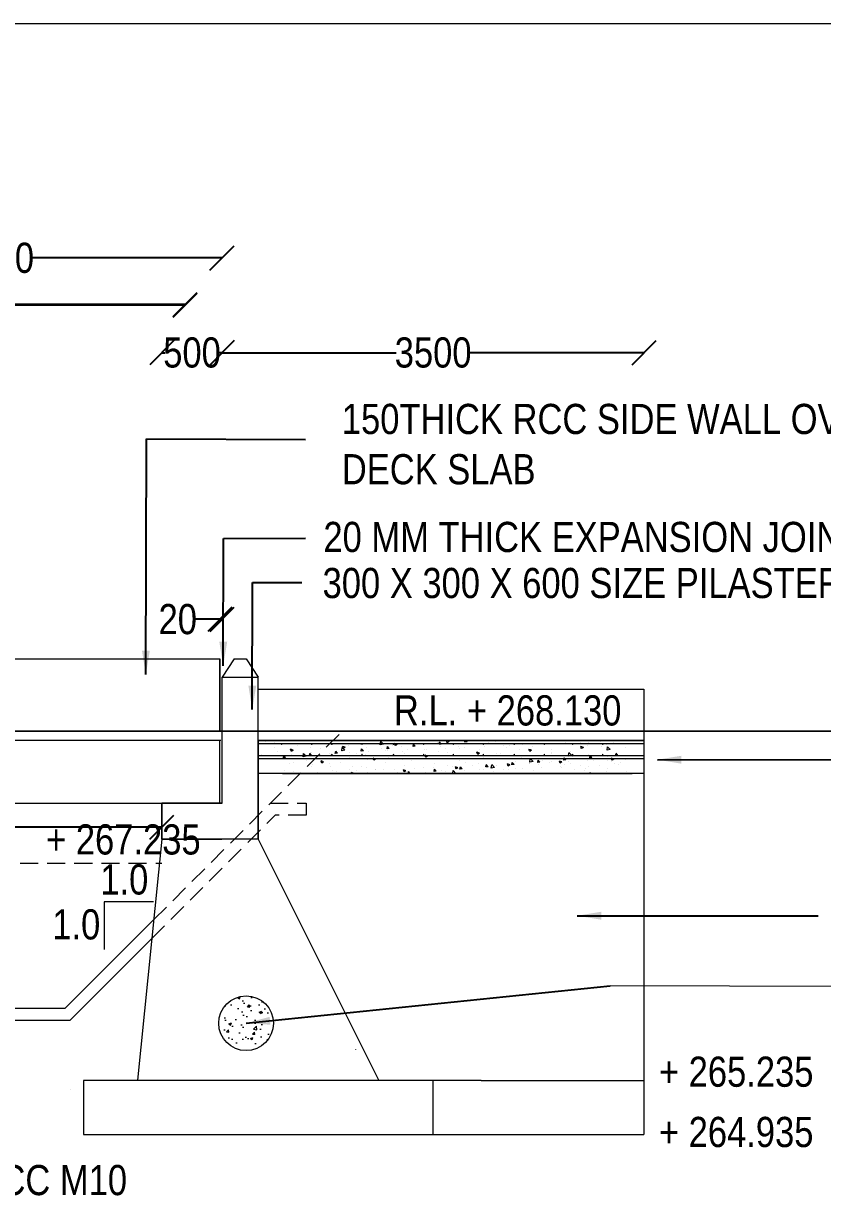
# Model space of a CAD drawing. Header units: millimetres. Extents: x 553958 to 630610, y -35843 to 21962.
# Drawn here: x 583692 to 590321, y 12241 to 21962 of the extents above; entities that cross this region are included whole.
import ezdxf

# ---------------------------------------------------------------- set-up
doc = ezdxf.new("R2010")
doc.units = ezdxf.units.MM
doc.header["$LTSCALE"] = 300
doc.header["$MEASUREMENT"] = 0
doc.linetypes.add('DASHED', pattern=[0.75, 0.5, -0.25])
doc.layers.add('MAIN', color=7, linetype='Continuous')
doc.styles.add('ARIAL NARROW', font='ARIALN.TTF', dxfattribs={"height": 250})
doc.dimstyles.get("Standard").update_dxf_attribs({"dimtxt": 200, "dimasz": 200, "dimexe": 0.18, "dimexo": 0.0625, "dimgap": 0.09, "dimtad": 0, "dimdec": 0, "dimzin": 0, "dimdsep": 46, "dimtxsty": 'ARIAL NARROW', "dimcen": 0.0851, "dimdle": 0.1, "dimse1": 1, "dimse2": 1, "dimadec": 0, "dimazin": 0, "dimtfac": 1, "dimtdec": 0, "dimtofl": 0, "dimtmove": 0, "dimatfit": 3, "dimfxl": 1, "dimtolj": 1, "dimtzin": 0, "dimarcsym": 0})
doc.dimstyles.new('STANDARD$7', dxfattribs={"dimtxt": 2, "dimasz": 2, "dimexe": 1.25, "dimexo": 0.625, "dimtad": 1, "dimdec": 0, "dimlfac": 0.5, "dimdsep": 46, "dimtxsty": 'ARIAL NARROW', "dimcen": 2.5, "dimdle": 0.1, "dimse1": 1, "dimse2": 1, "dimadec": 0, "dimazin": 0, "dimtfac": 1, "dimtdec": 0, "dimtmove": 0, "dimatfit": 3, "dimfxl": 1, "dimtolj": 1, "dimtzin": 0, "dimarcsym": 0})

# ---------------------------------------------------------------- blocks, each defined once
blk = doc.blocks.new('_Oblique')
at = {"color": 0, "linetype": 'ByBlock', "lineweight": -2}
blk.add_line((-0.5, -0.5), (0.5, 0.5), dxfattribs=at)
blk = doc.blocks.new('*D13')
at = {"layer": 'Defpoints', "color": 0, "linetype": 'ByBlock', "lineweight": 9, "transparency": 16777216}
for p in [(585340.9, 17020.2), (585340.9, 16691.3), (585320.9, 16541.3)]:
    blk.add_point(p, dxfattribs=at)
at = {"layer": 'MAIN', "color": 0, "linetype": 'ByBlock', "lineweight": -2, "transparency": 16777216}
for p, q in [((585320.9, 17020.2), (585120.9, 17020.2)), ((585340.9, 17020.2), (585320.8, 17020.2))]:
    blk.add_line(p, q, dxfattribs=at)
at = {"layer": 'MAIN', "color": 0, "linetype": 'ByBlock', "lineweight": -2, "transparency": 16777216, "xscale": 200, "yscale": 200, "zscale": 200, "rotation": 180}
blk.add_blockref('_Oblique', (585320.9, 17020.2), dxfattribs=at)
at = {"layer": 'MAIN', "color": 0, "linetype": 'ByBlock', "lineweight": -2, "transparency": 16777216, "xscale": 200, "yscale": 200, "zscale": 200}
blk.add_blockref('_Oblique', (585340.9, 17020.2), dxfattribs=at)
at = {"layer": 'MAIN', "color": 0, "linetype": 'ByBlock', "lineweight": 9, "transparency": 16777216, "insert": (584972.6, 17020.2), "char_height": 250, "attachment_point": 5, "style": 'ARIAL NARROW'}
blk.add_mtext('\\A1;20', dxfattribs=at)
blk = doc.blocks.new('*D14')
at = {"layer": 'Defpoints', "color": 0, "linetype": 'ByBlock', "lineweight": 9, "transparency": 16777216}
for p in [(585339.5, 20016.9), (579340.9, 15496.3), (585339.5, 15496.3)]:
    blk.add_point(p, dxfattribs=at)
at = {"layer": 'MAIN', "color": 0, "linetype": 'ByBlock', "lineweight": -2, "transparency": 16777216}
for p, q in [((579340.8, 20016.9), (580910.3, 20016.9)), ((585339.6, 20016.9), (583770.1, 20016.9))]:
    blk.add_line(p, q, dxfattribs=at)
at = {"layer": 'MAIN', "color": 0, "linetype": 'ByBlock', "lineweight": -2, "transparency": 16777216, "xscale": 200, "yscale": 200, "zscale": 200, "rotation": 180}
blk.add_blockref('_Oblique', (579340.9, 20016.9), dxfattribs=at)
at = {"layer": 'MAIN', "color": 0, "linetype": 'ByBlock', "lineweight": -2, "transparency": 16777216, "xscale": 200, "yscale": 200, "zscale": 200}
blk.add_blockref('_Oblique', (585339.5, 20016.9), dxfattribs=at)
at = {"layer": 'MAIN', "color": 0, "linetype": 'ByBlock', "lineweight": 9, "transparency": 16777216, "insert": (582340.2, 20016.9), "char_height": 250, "attachment_point": 5, "style": 'ARIAL NARROW'}
blk.add_mtext('\\A1;TOTAL LENGTH 6800', dxfattribs=at)
blk = doc.blocks.new('*D15')
at = {"layer": 'Defpoints', "color": 0, "linetype": 'ByBlock', "lineweight": 9, "transparency": 16777216}
for p in [(584840.9, 15295.5), (579841.2, 14315.4), (584840.9, 14315.6)]:
    blk.add_point(p, dxfattribs=at)
at = {"layer": 'MAIN', "color": 0, "linetype": 'ByBlock', "lineweight": -2, "transparency": 16777216}
for p, q in [((579841.1, 15295.5), (581836.3, 15295.5)), ((584841, 15295.5), (582448, 15295.5))]:
    blk.add_line(p, q, dxfattribs=at)
at = {"layer": 'MAIN', "color": 0, "linetype": 'ByBlock', "lineweight": -2, "transparency": 16777216, "xscale": 200, "yscale": 200, "zscale": 200, "rotation": 180}
blk.add_blockref('_Oblique', (579841.2, 15295.5), dxfattribs=at)
at = {"layer": 'MAIN', "color": 0, "linetype": 'ByBlock', "lineweight": -2, "transparency": 16777216, "xscale": 200, "yscale": 200, "zscale": 200}
blk.add_blockref('_Oblique', (584840.9, 15295.5), dxfattribs=at)
at = {"layer": 'MAIN', "color": 0, "linetype": 'ByBlock', "lineweight": 9, "transparency": 16777216, "insert": (582142.2, 15295.5), "char_height": 250, "attachment_point": 5, "style": 'ARIAL NARROW'}
blk.add_mtext('\\A1;5000', dxfattribs=at)
blk = doc.blocks.new('*D16')
at = {"layer": 'Defpoints', "color": 0, "linetype": 'ByBlock', "lineweight": 9, "transparency": 16777216}
for p in [(585034.7, 19626.1), (580035.1, 14720.3), (585034.7, 14720.5)]:
    blk.add_point(p, dxfattribs=at)
at = {"layer": 'MAIN', "color": 0, "linetype": 'ByBlock', "lineweight": -2, "transparency": 16777216}
for p, q in [((580035, 19626.1), (582229, 19626.1)), ((585034.8, 19626.1), (582840.8, 19626.1))]:
    blk.add_line(p, q, dxfattribs=at)
at = {"layer": 'MAIN', "color": 0, "linetype": 'ByBlock', "lineweight": -2, "transparency": 16777216, "xscale": 200, "yscale": 200, "zscale": 200, "rotation": 180}
blk.add_blockref('_Oblique', (580035.1, 19626.1), dxfattribs=at)
at = {"layer": 'MAIN', "color": 0, "linetype": 'ByBlock', "lineweight": -2, "transparency": 16777216, "xscale": 200, "yscale": 200, "zscale": 200}
blk.add_blockref('_Oblique', (585034.7, 19626.1), dxfattribs=at)
at = {"layer": 'MAIN', "color": 0, "linetype": 'ByBlock', "lineweight": 9, "transparency": 16777216, "insert": (582534.9, 19626.1), "char_height": 250, "attachment_point": 5, "style": 'ARIAL NARROW'}
blk.add_mtext('\\A1;5000', dxfattribs=at)
blk = doc.blocks.new('*D17')
at = {"layer": 'Defpoints', "color": 0, "linetype": 'ByBlock', "lineweight": 9, "transparency": 16777216}
for p in [(585034.5, 19631), (580034.9, 14725.3), (585034.5, 14725.5)]:
    blk.add_point(p, dxfattribs=at)
at = {"layer": 'MAIN', "color": 0, "linetype": 'ByBlock', "lineweight": -2, "transparency": 16777216}
for p, q in [((580034.8, 19631), (582228.9, 19631)), ((585034.6, 19631), (582840.6, 19631))]:
    blk.add_line(p, q, dxfattribs=at)
at = {"layer": 'MAIN', "color": 0, "linetype": 'ByBlock', "lineweight": -2, "transparency": 16777216, "xscale": 200, "yscale": 200, "zscale": 200, "rotation": 180}
blk.add_blockref('_Oblique', (580034.9, 19631), dxfattribs=at)
at = {"layer": 'MAIN', "color": 0, "linetype": 'ByBlock', "lineweight": -2, "transparency": 16777216, "xscale": 200, "yscale": 200, "zscale": 200}
blk.add_blockref('_Oblique', (585034.5, 19631), dxfattribs=at)
at = {"layer": 'MAIN', "color": 0, "linetype": 'ByBlock', "lineweight": 9, "transparency": 16777216, "insert": (582534.7, 19631), "char_height": 250, "attachment_point": 5, "style": 'ARIAL NARROW'}
blk.add_mtext('\\A1;5000', dxfattribs=at)
blk = doc.blocks.new('*D18')
at = {"layer": 'Defpoints', "color": 0, "linetype": 'ByBlock', "lineweight": 9, "transparency": 16777216}
for p in [(585340.9, 19231.6), (584840.9, 14615.4), (585340.9, 14615.4)]:
    blk.add_point(p, dxfattribs=at)
at = {"layer": 'MAIN', "color": 0, "linetype": 'ByBlock', "lineweight": -2, "transparency": 16777216}
for p, q in [((584840.8, 19231.6), (584864.6, 19231.6)), ((585341, 19231.6), (585317.1, 19231.6))]:
    blk.add_line(p, q, dxfattribs=at)
at = {"layer": 'MAIN', "color": 0, "linetype": 'ByBlock', "lineweight": -2, "transparency": 16777216, "xscale": 200, "yscale": 200, "zscale": 200, "rotation": 180}
blk.add_blockref('_Oblique', (584840.9, 19231.6), dxfattribs=at)
at = {"layer": 'MAIN', "color": 0, "linetype": 'ByBlock', "lineweight": -2, "transparency": 16777216, "xscale": 200, "yscale": 200, "zscale": 200}
blk.add_blockref('_Oblique', (585340.9, 19231.6), dxfattribs=at)
at = {"layer": 'MAIN', "color": 0, "linetype": 'ByBlock', "lineweight": 9, "transparency": 16777216, "insert": (585090.9, 19231.6), "char_height": 250, "attachment_point": 5, "style": 'ARIAL NARROW'}
blk.add_mtext('\\A1;500', dxfattribs=at)
blk = doc.blocks.new('*D19')
at = {"layer": 'Defpoints', "color": 0, "linetype": 'ByBlock', "lineweight": 9, "transparency": 16777216}
for p in [(588840.9, 19231.6), (585340.9, 15685), (588840.9, 15235)]:
    blk.add_point(p, dxfattribs=at)
at = {"layer": 'MAIN', "color": 0, "linetype": 'ByBlock', "lineweight": -2, "transparency": 16777216}
for p, q in [((585340.8, 19231.6), (586785, 19231.6)), ((588841, 19231.6), (587396.7, 19231.6))]:
    blk.add_line(p, q, dxfattribs=at)
at = {"layer": 'MAIN', "color": 0, "linetype": 'ByBlock', "lineweight": -2, "transparency": 16777216, "xscale": 200, "yscale": 200, "zscale": 200, "rotation": 180}
blk.add_blockref('_Oblique', (585340.9, 19231.6), dxfattribs=at)
at = {"layer": 'MAIN', "color": 0, "linetype": 'ByBlock', "lineweight": -2, "transparency": 16777216, "xscale": 200, "yscale": 200, "zscale": 200}
blk.add_blockref('_Oblique', (588840.9, 19231.6), dxfattribs=at)
at = {"layer": 'MAIN', "color": 0, "linetype": 'ByBlock', "lineweight": 9, "transparency": 16777216, "insert": (587090.9, 19231.6), "char_height": 250, "attachment_point": 5, "style": 'ARIAL NARROW'}
blk.add_mtext('\\A1;3500', dxfattribs=at)

msp = doc.modelspace()

# ---------------------------------------------------------------- hatches: boundary and pattern name
at = {"layer": 'MAIN', "linetype": 'ByBlock', "lineweight": 9}
h = msp.add_hatch(dxfattribs=at)
h.set_pattern_fill('AR-CONC', color=0, scale=30, style=0)
h.set_pattern_definition([(50, (10830.59, -88659.94), (215.178055, -18.82564), [22.5, -247.5]), (355, (10830.59, -88659.94), (-41.6254, 225.65764), [18, -198]), (100.4514, (10848.52, -88661.5), (173.552815, 206.83186), [19.12206, -210.34263]), (46.1842, (10830.59, -88599.94), (320.17231, -49.6557), [33.75, -371.25]), (96.6356, (10857.27, -88604.08), (280.39881, 292.23536), [28.68309, -315.5139]), (351.1842, (10830.6, -88599.94), (280.39858, 292.23558), [27, -297]), (21, (10860.59, -88614.94), (179.072116, -120.785667), [22.5, -247.5]), (326, (10860.59, -88614.94), (72.9946, 217.54501), [18, -198]), (71.4514, (10875.5, -88625), (252.06679, 96.75915), [19.12206, -210.34263]), (37.5, (10830.586, -88659.94), (3.647957, 99.868156), [0, -195.6, 0, -201, 0, -198.75]), (7.5, (10830.59, -88659.94), (78.920861, 118.323514), [0, -114.6, 0, -191.1, 0, -75.75]), (327.5, (10763.686, -88659.94), (160.146731, -6.766462), [0, -75, 0, -234, 0, -310.5]), (317.5, (10733.69, -88659.94), (174.95585, 30.031495), [0, -97.5, 0, -155.4, 0, -220.5])])
edge = h.paths.add_edge_path()
edge.add_arc((585539.3, 13670), 226.8, 0, 360)

# ---------------------------------------------------------------- linework, layer by layer
at = {"color": 0, "linetype": 'ByBlock', "lineweight": 9}
for p, q in [((588838.2, 16441.3), (588838.2, 12747.3)), ((598936.1, 16091.3), (564261.3, 16091.3)), ((564261.3, 16091.3), (598936.1, 16091.3)), ((564361.7, 16091.3), (598936.1, 16091.3)), ((598936.1, 16091.3), (564361.7, 16091.3)), ((596357, 16091.3), (568224.4, 16091.3)), ((568324.7, 16091.3), (596457.4, 16091.3)), ((578344.5, 16091.3), (586337.2, 16091.3)), ((578344.5, 16091.3), (586337.2, 16091.3)), ((585339.9, 15496.3), (585339.9, 16091.3)), ((585340.9, 16091.3), (588740.9, 16091.3)), ((585639.5, 15196.3), (585639.5, 16091.3)), ((585639.5, 15196.3), (585639.5, 16091.3)), ((585330.7, 16016.3), (579340.9, 16016.3)), ((585320.9, 15496.3), (585320.9, 16016.3)), ((588838.2, 16016.3), (585639.5, 16016.3)), ((585639.5, 16016.3), (586259.5, 16016.3)), ((585639.5, 16016.3), (585639.5, 15196.3)), ((585699.3, 16006), (585699.3, 16006)), ((585774.4, 15996.2), (585774.4, 15996.2)), ((585776.8, 15958), (585776.8, 15958)), ((585790.8, 16009.3), (585790.8, 16009.3)), ((585950.9, 16016.1), (585950.9, 16016.1)), ((585963.8, 15971.2), (585963.8, 15971.2)), ((586077.5, 15956.3), (586077.5, 15956.3)), ((586080.5, 16016.2), (586080.5, 16016.2)), ((586152.6, 15946.4), (586152.6, 15946.4)), ((586234.5, 15995), (586234.5, 15995)), ((586313, 16011.8), (586313, 16011.8)), ((586332.4, 15929.3), (586335.7, 15957.8)), ((586359, 15933.8), (586335.6, 15958.2)), ((586361.3, 15958.4), (586340.3, 15966.4)), ((586346.4, 15947.8), (586340.3, 15966)), ((586361.3, 15958.4), (586346.3, 15948.3)), ((586390.3, 15972.5), (586390.3, 15972.5)), ((586451.8, 16014.9), (586451.8, 16014.9)), ((586487.9, 15981.8), (586487.9, 15981.8)), ((586494.5, 15927.1), (586498, 15945.9)), ((586512.4, 15929.1), (586497.9, 15946.4)), ((586541.9, 15953.3), (586541.9, 15953.3)), ((586641.3, 15990), (586641.3, 15990)), ((586652.5, 15979), (586655.8, 16007.5)), ((586679.2, 15983.5), (586652.5, 15979.4)), ((586679.2, 15983.5), (586655.8, 16007.8)), ((586662.9, 15951.7), (586662.9, 15951.7)), ((586727.6, 15948), (586709.6, 15946.4)), ((586709.7, 15945.9), (586713.1, 15964.7)), ((586727.6, 15948), (586713.1, 15965.2)), ((586754.9, 15975), (586754.9, 15975)), ((586792.4, 15982.4), (586771.4, 15990.4)), ((586777.5, 15971.9), (586771.4, 15990)), ((586792.4, 15982.4), (586777.5, 15972.3)), ((586830, 15965.1), (586830, 15965.1)), ((586848.1, 16009.6), (586848.1, 16009.6)), ((586924.8, 15964.8), (586928.3, 15983.6)), ((586942.8, 15966.8), (586924.8, 15965.2)), ((586942.8, 15966.8), (586928.3, 15984)), ((586999.6, 15990.4), (586999.6, 15990.4)), ((587034.7, 15944.5), (587034.7, 15944.5)), ((587127.4, 15996.6), (587127.4, 15996.6)), ((587140, 15983.6), (587143.5, 16002.4)), ((587157.9, 15985.6), (587140, 15984)), ((587157.9, 15985.6), (587143.5, 16002.8)), ((587153.6, 15969.3), (587153.6, 15969.3)), ((587194.9, 15951.3), (587194.9, 15951.3)), ((587223.5, 16006.4), (587202.5, 16014.5)), ((587208.6, 15995.9), (587202.6, 16014)), ((587223.5, 16006.4), (587208.6, 15996.3)), ((587302.3, 15966.6), (587302.3, 15966.6)), ((587309.4, 15946.8), (587309.4, 15946.8)), ((587318.7, 16008.7), (587318.7, 16008.7)), ((587355, 15958), (587355, 15958)), ((587355.2, 16002.4), (587357.7, 16016.3)), ((587373.1, 16004.4), (587355.2, 16002.9)), ((587373.1, 16004.4), (587363.2, 16016.3)), ((587432.4, 15993.7), (587432.4, 15993.7)), ((587507.5, 15983.9), (587507.5, 15983.9)), ((587515.2, 15964.8), (587515.2, 15964.8)), ((587549.2, 16002.5), (587549.2, 16002.5)), ((587611.4, 16006.3), (587611.4, 16006.3)), ((587675.3, 15971.6), (587675.3, 15971.6)), ((587696.9, 15958.9), (587696.9, 15958.9)), ((587724.1, 15972.4), (587724.1, 15972.4)), ((587767.2, 15983.8), (587767.2, 15983.8)), ((587810.5, 15944), (587810.5, 15944)), ((587835.5, 15978.3), (587835.5, 15978.3)), ((587918.7, 15964.6), (587918.7, 15964.6)), ((587995.6, 15985.1), (587995.6, 15985.1)), ((588072.7, 15943.5), (588072.7, 15943.5)), ((588109.8, 16012.5), (588109.8, 16012.5)), ((588155.8, 15991.9), (588155.8, 15991.9)), ((588184.9, 16002.6), (588184.9, 16002.6)), ((588315.9, 15998.6), (588315.9, 15998.6)), ((588337.9, 15957.7), (588316.9, 15965.8)), ((588323, 15947.2), (588316.9, 15965.3)), ((588337.9, 15957.7), (588323, 15947.6)), ((588374.4, 15977.7), (588374.4, 15977.7)), ((588376.4, 16001.7), (588376.4, 16001.7)), ((588476.1, 16005.4), (588476.1, 16005.4)), ((588488, 15962.7), (588488, 15962.7)), ((588530.5, 15980.5), (588530.5, 15980.5)), ((588533.8, 15935), (588537.1, 15963.5)), ((588560.4, 15939.5), (588537.1, 15963.9)), ((588563.1, 15952.8), (588563.1, 15952.8)), ((588586.5, 16001.3), (588586.5, 16001.3)), ((588636.2, 16012.2), (588636.2, 16012.2)), ((588686.3, 15958), (588686.3, 15958)), ((585664.6, 15902.7), (585664.6, 15902.7)), ((585753.6, 15890.4), (585753.6, 15890.4)), ((585778.2, 15887.7), (585778.2, 15887.7)), ((585800.5, 15922.9), (585800.5, 15922.9)), ((585848.9, 15870.6), (585852.4, 15889.4)), ((585866.9, 15872.7), (585848.9, 15871.1)), ((585866.9, 15872.7), (585852.4, 15889.9)), ((585853.3, 15877.8), (585853.3, 15877.8)), ((585930.1, 15934.3), (585909.1, 15942.4)), ((585915.2, 15923.8), (585909.1, 15941.9)), ((585913.7, 15897.1), (585913.7, 15897.1)), ((585930.1, 15934.3), (585915.2, 15924.3)), ((585932.6, 15935.5), (585932.6, 15935.5)), ((585975.5, 15892.9), (585975.5, 15892.9)), ((586012.2, 15879.7), (586015.5, 15908.2)), ((586038.8, 15884.2), (586012.2, 15880)), ((586038.8, 15884.2), (586015.5, 15908.5)), ((586042.8, 15852.9), (586042.8, 15852.9)), ((586064.1, 15889.5), (586067.6, 15908.3)), ((586082, 15891.5), (586064.1, 15889.9)), ((586082, 15891.5), (586067.6, 15908.7)), ((586073.9, 15903.9), (586073.9, 15903.9)), ((586084.1, 15916.3), (586084.1, 15916.3)), ((586150.4, 15862.8), (586150.4, 15862.8)), ((586234, 15910.7), (586234, 15910.7)), ((586238.2, 15895.2), (586238.2, 15895.2)), ((586279.3, 15908.3), (586282.8, 15927.1)), ((586297.2, 15910.3), (586279.3, 15908.7)), ((586297.2, 15910.3), (586282.8, 15927.5)), ((586359, 15933.8), (586332.3, 15929.7)), ((586342, 15921.4), (586342, 15921.4)), ((586394, 15872.7), (586394, 15872.7)), ((586394.1, 15917.4), (586394.1, 15917.4)), ((586455.6, 15906.5), (586455.6, 15906.5)), ((586512.4, 15929.1), (586494.5, 15927.6)), ((586530.7, 15896.6), (586530.7, 15896.6)), ((586545.5, 15853.5), (586545.5, 15853.5)), ((586554.3, 15924.2), (586554.3, 15924.2)), ((586613.3, 15861.6), (586592.3, 15869.7)), ((586598.4, 15851.1), (586592.3, 15869.2)), ((586613.3, 15861.6), (586598.4, 15851.5)), ((586695.9, 15932.2), (586695.9, 15932.2)), ((586714.4, 15931), (586714.4, 15931)), ((586720.2, 15871.6), (586720.2, 15871.6)), ((586833.8, 15856.7), (586833.8, 15856.7)), ((586837.8, 15921.7), (586837.8, 15921.7)), ((586851.7, 15909.7), (586851.7, 15909.7)), ((586874.6, 15937.7), (586874.6, 15937.7)), ((586908.9, 15846.8), (586908.9, 15846.8)), ((587003.2, 15890.5), (587003.2, 15890.5)), ((587012.8, 15891.7), (587012.8, 15891.7)), ((587019.5, 15940.2), (587019.5, 15940.2)), ((587044.5, 15885.6), (587023.5, 15893.7)), ((587029.6, 15875.1), (587023.5, 15893.2)), ((587044.5, 15885.6), (587029.5, 15875.6)), ((587133.1, 15925.2), (587133.1, 15925.2)), ((587157.3, 15869.4), (587157.3, 15869.4)), ((587187.8, 15861.6), (587187.8, 15861.6)), ((587208.2, 15915.3), (587208.2, 15915.3)), ((587313.1, 15846.9), (587313.1, 15846.9)), ((587397.7, 15890.4), (587397.7, 15890.4)), ((587475.6, 15909.7), (587454.6, 15917.7)), ((587460.7, 15899.1), (587454.6, 15917.3)), ((587475.6, 15909.7), (587460.7, 15899.6)), ((587461, 15927.6), (587461, 15927.6)), ((587477.3, 15936.6), (587477.3, 15936.6)), ((587511.3, 15875.4), (587511.3, 15875.4)), ((587586.4, 15865.5), (587586.4, 15865.5)), ((587615, 15906.4), (587615, 15906.4)), ((587652.2, 15906.6), (587652.2, 15906.6)), ((587770.8, 15883.9), (587770.8, 15883.9)), ((587827.2, 15876.5), (587827.2, 15876.5)), ((587906.7, 15933.7), (587885.7, 15941.7)), ((587885.7, 15934.1), (587885.7, 15934.1)), ((587891.8, 15923.2), (587885.8, 15941.3)), ((587906.7, 15933.7), (587891.8, 15923.6)), ((587893.4, 15835.7), (587896.8, 15864.2)), ((587920.1, 15840.2), (587896.7, 15864.6)), ((587899.1, 15942.4), (587899.1, 15942.4)), ((587922.4, 15864.7), (587922.4, 15864.7)), ((587959.1, 15833.2), (587962.6, 15852)), ((587977, 15835.3), (587962.6, 15852.5)), ((588002.2, 15846.5), (588002.2, 15846.5)), ((588074, 15912.4), (588074, 15912.4)), ((588075.1, 15909.1), (588075.1, 15909.1)), ((588174.3, 15852.1), (588177.8, 15870.9)), ((588192.2, 15854.1), (588174.3, 15852.5)), ((588192.2, 15854.1), (588177.7, 15871.3)), ((588188.7, 15894.2), (588188.7, 15894.2)), ((588213.6, 15885.4), (588216.9, 15913.9)), ((588240.3, 15889.9), (588213.6, 15885.7)), ((588240.3, 15889.9), (588216.9, 15914.2)), ((588228.6, 15921), (588228.6, 15921)), ((588249, 15882.3), (588249, 15882.3)), ((588263.8, 15884.3), (588263.8, 15884.3)), ((588380.1, 15901.8), (588380.1, 15901.8)), ((588407.4, 15872.9), (588389.4, 15871.3)), ((588389.5, 15870.9), (588392.9, 15889.7)), ((588407.4, 15872.9), (588392.9, 15890.1)), ((588424, 15852.3), (588424, 15852.3)), ((588453.3, 15859.3), (588453.3, 15859.3)), ((588560.4, 15939.5), (588533.8, 15935.4)), ((588534.1, 15880.7), (588534.1, 15880.7)), ((588534.5, 15852.1), (588534.5, 15852.1)), ((588589.9, 15860.9), (588568.9, 15869)), ((588575, 15850.4), (588569, 15868.6)), ((588589.9, 15860.9), (588575, 15850.9)), ((588604.6, 15889.7), (588608.1, 15908.5)), ((588622.6, 15891.7), (588604.6, 15890.2)), ((588622.6, 15891.7), (588608.1, 15909)), ((588689.9, 15858.2), (588689.9, 15858.2)), ((588694.6, 15858.9), (588694.6, 15858.9)), ((585857.1, 15769.4), (585857.1, 15769.4)), ((585903.6, 15827), (585903.6, 15827)), ((585932.2, 15759.5), (585932.2, 15759.5)), ((585936.2, 15835.6), (585936.2, 15835.6)), ((586078.5, 15797), (586078.5, 15797)), ((586087.8, 15816.4), (586087.8, 15816.4)), ((586132.3, 15750.6), (586132.3, 15750.6)), ((586156.4, 15837.9), (586156.4, 15837.9)), ((586182.2, 15837.6), (586161.2, 15845.6)), ((586167.3, 15827.1), (586161.2, 15845.2)), ((586182.2, 15837.6), (586167.3, 15827.5)), ((586231.5, 15828), (586231.5, 15828)), ((586241.8, 15795.3), (586241.8, 15795.3)), ((586253.5, 15766.9), (586253.5, 15766.9)), ((586292.4, 15757.4), (586292.4, 15757.4)), ((586325.4, 15832.8), (586325.4, 15832.8)), ((586397.6, 15772.8), (586397.6, 15772.8)), ((586433.1, 15741.3), (586413.2, 15748.9)), ((586420.9, 15803.1), (586420.9, 15803.1)), ((586452.6, 15764.1), (586452.6, 15764.1)), ((586500.3, 15802.8), (586500.3, 15802.8)), ((586534.6, 15788.1), (586534.6, 15788.1)), ((586549.2, 15753.6), (586549.2, 15753.6)), ((586609.7, 15778.3), (586609.7, 15778.3)), ((586612.7, 15770.9), (586612.7, 15770.9)), ((586675.3, 15772.7), (586675.3, 15772.7)), ((586699.5, 15832.3), (586699.5, 15832.3)), ((586772.9, 15777.7), (586772.9, 15777.7)), ((586799.1, 15753.3), (586799.1, 15753.3)), ((586865.4, 15764.8), (586844.4, 15772.9)), ((586850.5, 15754.3), (586844.4, 15772.5)), ((586865.4, 15764.8), (586850.5, 15754.8)), ((586855.4, 15809.9), (586855.4, 15809.9)), ((586883.6, 15741.3), (586886.7, 15757.9)), ((586901, 15741.3), (586886.7, 15758.4)), ((586933, 15784.4), (586933, 15784.4)), ((587006.9, 15790.7), (587006.9, 15790.7)), ((587029.9, 15750.9), (587029.9, 15750.9)), ((587093.2, 15791.2), (587093.2, 15791.2)), ((587098.4, 15821.8), (587098.4, 15821.8)), ((587098.4, 15757.9), (587101.9, 15776.7)), ((587116.3, 15760), (587098.4, 15758.4)), ((587116.3, 15760), (587101.8, 15777.2)), ((587160.9, 15769.5), (587160.9, 15769.5)), ((587190, 15757.7), (587190, 15757.7)), ((587212, 15806.9), (587212, 15806.9)), ((587253.3, 15798), (587253.3, 15798)), ((587253.7, 15741.3), (587256.4, 15764.9)), ((587279.4, 15741.3), (587256.4, 15765.3)), ((587296.5, 15788.9), (587275.5, 15796.9)), ((587281.6, 15778.4), (587275.5, 15796.5)), ((587296.5, 15788.9), (587281.6, 15778.8)), ((587287.1, 15797), (587287.1, 15797)), ((587313.6, 15776.8), (587317, 15795.6)), ((587331.5, 15778.8), (587313.6, 15777.2)), ((587331.5, 15778.8), (587317, 15796)), ((587350.2, 15764.4), (587350.2, 15764.4)), ((587362.7, 15831.6), (587362.7, 15831.6)), ((587413.5, 15804.7), (587413.5, 15804.7)), ((587464.6, 15827.7), (587464.6, 15827.7)), ((587476.6, 15772.1), (587476.6, 15772.1)), ((587510.3, 15771.2), (587510.3, 15771.2)), ((587528.7, 15795.6), (587532.2, 15814.4)), ((587546.7, 15797.6), (587528.7, 15796)), ((587546.7, 15797.6), (587532.2, 15814.8)), ((587537.7, 15801.6), (587537.7, 15801.6)), ((587599.9, 15790.6), (587573.2, 15786.4)), ((587573.3, 15786.1), (587576.6, 15814.6)), ((587573.6, 15811.5), (587573.6, 15811.5)), ((587599.9, 15790.6), (587576.6, 15814.9)), ((587590.2, 15757.1), (587590.2, 15757.1)), ((587618.7, 15806.6), (587618.7, 15806.6)), ((587670.5, 15778), (587670.5, 15778)), ((587727.7, 15812.9), (587706.7, 15821)), ((587712.8, 15802.4), (587706.7, 15820.5)), ((587712.6, 15771.5), (587712.6, 15771.5)), ((587727.7, 15812.9), (587712.7, 15802.8)), ((587733.7, 15818.3), (587733.7, 15818.3)), ((587743.9, 15814.4), (587747.4, 15833.2)), ((587761.8, 15816.4), (587743.9, 15814.9)), ((587761.8, 15816.4), (587747.4, 15833.7)), ((587774.5, 15784.1), (587774.5, 15784.1)), ((587775.9, 15840.6), (587775.9, 15840.6)), ((587830.6, 15784.7), (587830.6, 15784.7)), ((587889.5, 15825.6), (587889.5, 15825.6)), ((587920.1, 15840.2), (587893.4, 15836.1)), ((587893.9, 15825), (587893.9, 15825)), ((587926, 15764.9), (587926, 15764.9)), ((587977, 15835.3), (587959.1, 15833.7)), ((587964.6, 15815.7), (587964.6, 15815.7)), ((587990.8, 15791.5), (587990.8, 15791.5)), ((588054, 15831.8), (588054, 15831.8)), ((588076.4, 15843.6), (588076.4, 15843.6)), ((588158.8, 15836.9), (588137.8, 15845)), ((588143.9, 15826.4), (588137.8, 15844.5)), ((588158.8, 15836.9), (588143.9, 15826.9)), ((588150.9, 15798.3), (588150.9, 15798.3)), ((588154, 15790.8), (588154, 15790.8)), ((588177.1, 15816.5), (588177.1, 15816.5)), ((588214.2, 15838.6), (588214.2, 15838.6)), ((588232.2, 15821.1), (588232.2, 15821.1)), ((588267.7, 15775.8), (588267.7, 15775.8)), ((588311.1, 15805), (588311.1, 15805)), ((588342.8, 15766), (588342.8, 15766)), ((588352.1, 15786.4), (588352.1, 15786.4)), ((588374.3, 15845.3), (588374.3, 15845.3)), ((588383.7, 15801.9), (588383.7, 15801.9)), ((588471.2, 15811.8), (588471.2, 15811.8)), ((588527, 15756.4), (588527, 15756.4)), ((588537.8, 15780.8), (588537.8, 15780.8)), ((588566.9, 15844.4), (588566.9, 15844.4)), ((588598.9, 15822.3), (588598.9, 15822.3)), ((588631.4, 15818.6), (588631.4, 15818.6)), ((588642, 15834.5), (588642, 15834.5)), ((588693.6, 15758.3), (588693.6, 15758.3)), ((585972.1, 15743.8), (585972.1, 15743.8)), ((586415.7, 15741.3), (586413.3, 15748.4)), ((586850.2, 15742.7), (586850.2, 15742.7)), ((586869.8, 15744.1), (586869.8, 15744.1)), ((587316.7, 15747), (587316.7, 15747)), ((587665.3, 15747.2), (587665.3, 15747.2)), ((587887.6, 15741.5), (587887.6, 15741.5)), ((588080, 15743.8), (588080, 15743.8)), ((588408, 15741.3), (588389.9, 15748.2)), ((588392.1, 15741.3), (588389.9, 15747.8)), ((579360.9, 15496.3), (585339.9, 15496.3)), ((585339.5, 15496.3), (584839.5, 15496.3)), ((584839.5, 15496.3), (584839.5, 15196.3)), ((584839.5, 15196.3), (584839.5, 15496.3)), ((585639.5, 15496.3), (585639.5, 15196.3)), ((584839.5, 15196.3), (584639.5, 13197)), ((584839.5, 15196.3), (585339.5, 15196.3)), ((585639.5, 15196.3), (584840.9, 15196.3)), ((585639.5, 15196.3), (585339.5, 15196.3)), ((585639.5, 15196.3), (586639.5, 13196.3)), ((584039.5, 13796.3), (584772.8, 14529.6)), ((584081.1, 13696.4), (584757.1, 14372.4)), ((580639.5, 13796.3), (584039.5, 13796.3)), ((580639.5, 13796.3), (584039.5, 13796.3)), ((580598.3, 13696.3), (584080.8, 13696.3)), ((587489.5, 13196.3), (584189.4, 13196.3)), ((584189.4, 13196.3), (584189.4, 12745.9)), ((587089.5, 13196.3), (587089.5, 12747.3)), ((587089.5, 13195.8), (587089.5, 12746.8)), ((587489.5, 13196.3), (588838.2, 13196.3)), ((584189.4, 12746.3), (587489, 12746.3)), ((587489.5, 12747.3), (588838.2, 12747.3))]:
    msp.add_line(p, q, dxfattribs=at)
at = {"color": 0, "linetype": 'DASHED', "lineweight": 9}
for p, q in [((584772.5, 14526.6), (586337.2, 16091.3)), ((585738.3, 15496.3), (586038.3, 15496.3)), ((586038.3, 15496.3), (586038.3, 15396.3)), ((584757.1, 14372.5), (585781.2, 15396.3)), ((586038.3, 15396.3), (585780, 15396.3)), ((579839.5, 14996.3), (584839.5, 14996.3))]:
    msp.add_line(p, q, dxfattribs=at)
at = {"color": 0, "linetype": 'ByBlock', "lineweight": 9}
msp.add_lwpolyline([(579361.2, 16691.3), (585320.9, 16691.3), (585320.9, 16091.3), (579361.2, 16091.3)], close=True, dxfattribs=at)
for centre, start, end in [((585781.2, 15395.8), 90, 135), ((586398.3, 13677.9), 0, 90), ((586448.8, 13450.9), 270, 0), ((584080.8, 13119.3), 270, 315), ((587489, 12746.8), 270, 0)]:
    msp.add_arc(centre, 0.5, start, end, dxfattribs=at)
at = {"layer": 'MAIN', "color": 0, "lineweight": 9}
for p, q in [((553958.3, 21962.3), (630609.8, 21962.3)), ((584772.6, 14678.3), (584361, 14678.3)), ((584361, 14678.3), (584361, 14283))]:
    msp.add_line(p, q, dxfattribs=at)
at = {"layer": 'MAIN', "color": 0, "linetype": 'ByBlock', "lineweight": 9}
for p, q in [((585105.9, 16691.3), (585320.9, 16691.3)), ((585320.9, 16091.3), (585320.9, 16691.3)), ((585440.9, 16691.3), (585340.9, 16541.3)), ((585440.9, 16691.3), (585539.5, 16691.3)), ((585539.5, 16691.3), (585639.5, 16541.3)), ((585340.9, 16091.3), (585340.9, 16541.3)), ((585340.9, 16541.3), (585639.5, 16541.3)), ((585639.5, 16091.3), (585639.5, 16541.3)), ((585639.5, 16091.3), (585639.5, 16441.3)), ((585642.2, 16441.3), (588838.2, 16441.3)), ((585639.5, 16016.3), (588840.9, 16016.3)), ((585639.5, 15991.3), (588838.2, 15991.3)), ((585639.5, 15891.3), (588838.2, 15891.3)), ((585639.5, 15866.3), (588838.2, 15866.3)), ((585840.9, 15741.3), (588740.9, 15741.3)), ((590725.2, 13974.8), (588558.1, 13980.8))]:
    msp.add_line(p, q, dxfattribs=at)
at = {"layer": 'MAIN', "color": 0, "lineweight": 9, "const_width": 6.25, "flags": 128}
for points in [[(585831.1, 15984.3, 1), (585837.4, 15984.3, 1)], [(586081.1, 15984.3, 1), (586087.4, 15984.3, 1)], [(586247.7, 15984.3, 1), (586254, 15984.3, 1)], [(586497.7, 15984.3, 1), (586504, 15984.3, 1)], [(586759.1, 15984.3, 1), (586765.3, 15984.3, 1)], [(587009.1, 15984.3, 1), (587015.3, 15984.3, 1)], [(587254.8, 15984.3, 1), (587261, 15984.3, 1)], [(587504.8, 15984.3, 1), (587511, 15984.3, 1)], [(587760.6, 15984.3, 1), (587766.9, 15984.3, 1)], [(588010.6, 15984.3, 1), (588016.9, 15984.3, 1)], [(588244.7, 15984.3, 1), (588251, 15984.3, 1)], [(588494.7, 15984.3, 1), (588501, 15984.3, 1)], [(586247.7, 15898.4, 1), (586254, 15898.4, 1)], [(586497.7, 15898.4, 1), (586504, 15898.4, 1)], [(586759.1, 15898.4, 1), (586765.3, 15898.4, 1)], [(587009.1, 15898.4, 1), (587015.3, 15898.4, 1)], [(587254.8, 15898.4, 1), (587261, 15898.4, 1)], [(587504.8, 15898.4, 1), (587511, 15898.4, 1)], [(587760.6, 15898.4, 1), (587766.9, 15898.4, 1)], [(588010.6, 15898.4, 1), (588016.9, 15898.4, 1)], [(588244.7, 15898.4, 1), (588251, 15898.4, 1)], [(588494.7, 15898.4, 1), (588501, 15898.4, 1)]]:
    msp.add_lwpolyline(points, format="xyb", close=True, dxfattribs=at)
at = {"layer": 'MAIN', "color": 0, "linetype": 'ByBlock', "lineweight": 9}
msp.add_lwpolyline([(588838.2, 15741.3), (585639.5, 15741.3)], dxfattribs=at)
at = {"layer": 'MAIN', "color": 0, "lineweight": 9}
msp.add_circle((585539.3, 13670), 226.8, dxfattribs=at)

# ---------------------------------------------------------------- texts
at = {"color": 0, "linetype": 'ByBlock', "lineweight": 9, "insert": (586333.6, 18806.9), "char_height": 250, "width": 5301.794, "attachment_point": 1, "style": 'ARIAL NARROW'}
msp.add_mtext('150THICK RCC SIDE WALL OVER DECK SLAB', dxfattribs=at)
at = {"layer": 'MAIN', "color": 0, "lineweight": 9, "style": 'ARIAL NARROW'}
for s, p in [('300 X 300 X 600 SIZE PILASTERS', (586173.9, 17196.3)), ('R.L. + 268.130', (586766.1, 16139.6)), ('+ 267.235', (583880.2, 15069.6)), ('+ 265.235', (588963.6, 13143.3)), ('+ 264.935', (588963.6, 12643.3))]:
    msp.add_text(s, height=250, dxfattribs=at).set_placement(p)
at = {"layer": 'MAIN', "color": 0, "lineweight": 9, "char_height": 250, "style": 'ARIAL NARROW'}
for s, insert, attachment_point in [('20 MM THICK EXPANSION JOINT', (586180.8, 17701.5), 4), ('1.0', (584728.4, 14860.9), 6), ('1.0', (584329.9, 14488.4), 6), ('100 MM THICK LINING IN CC M10', (580049.1, 12367.6), 4)]:
    msp.add_mtext(s, dxfattribs=dict(at, insert=insert, attachment_point=attachment_point))

# ---------------------------------------------------------------- dimensions: what is measured, and where the dimension line sits
at = {"layer": 'MAIN', "color": 0, "linetype": 'ByBlock', "lineweight": 9}
dim = msp.add_linear_dim(base=(585339.5, 20016.9), p1=(579340.9, 15496.3), p2=(585339.5, 15496.3), text='TOTAL LENGTH 6800', dimstyle='Standard', override={"dimtxt": 250, "dimblk1": 'Oblique', "dimblk2": 'Oblique', "dimsah": 1}, dxfattribs=at)
dim.commit()
dim.dimension.update_dxf_attribs({"geometry": '*D14', "text_midpoint": (582340.2, 20016.9)})
for base, p1, p2, picture, middle in [((585034.5, 19631), (580034.9, 14725.3), (585034.5, 14725.5), '*D17', (582534.7, 19631)), ((585034.7, 19626.1), (580035.1, 14720.3), (585034.7, 14720.5), '*D16', (582534.9, 19626.1)), ((585340.9, 19231.6), (584840.9, 14615.4), (585340.9, 14615.4), '*D18', (585090.9, 19231.6)), ((588840.9, 19231.6), (585340.9, 15685), (588840.9, 15235), '*D19', (587090.9, 19231.6))]:
    dim = msp.add_linear_dim(base=base, p1=p1, p2=p2, dimstyle='Standard', override={"dimtxt": 250, "dimblk1": 'Oblique', "dimblk2": 'Oblique', "dimsah": 1}, dxfattribs=at)
    dim.commit()
    dim.dimension.update_dxf_attribs({"geometry": picture, "text_midpoint": middle})
for base, p1, p2, picture, middle in [((585340.9, 17020.2), (585320.9, 16541.3), (585340.9, 16691.3), '*D13', (584972.6, 17020.2)), ((584840.9, 15295.5), (579841.2, 14315.4), (584840.9, 14315.6), '*D15', (582142.2, 15295.5))]:
    dim = msp.add_linear_dim(base=base, p1=p1, p2=p2, dimstyle='Standard', override={"dimtxt": 250, "dimblk1": 'Oblique', "dimblk2": 'Oblique', "dimsah": 1}, dxfattribs=at)
    dim.commit()
    dim.dimension.update_dxf_attribs({"geometry": picture, "text_midpoint": middle, "dimtype": 160})

# ---------------------------------------------------------------- leaders
msp.add_leader([(584707.8, 16561.1), (584712.7, 18516), (586031.4, 18510.9)], dimstyle='STANDARD$7', override={"dimtxt": 250, "dimasz": 200, "dimexe": 0.18, "dimexo": 0.0625, "dimgap": 0.09, "dimtad": 0, "dimlfac": 1, "dimzin": 0, "dimcen": 0.0851, "dimtofl": 0}, dxfattribs=at)
at = {"layer": 'MAIN', "color": 0, "lineweight": 9}
for points in [[(585349.4, 16634.6), (585352.8, 17690), (586032.9, 17692.5)], [(585590.4, 16271.1), (585593.8, 17326.4), (586000.9, 17326.8)], [(588951, 15855.7), (590826, 15856.6)], [(588285, 14561.7), (590285, 14561.7)], [(585539.3, 13670), (588558.1, 13980.8)]]:
    msp.add_leader(points, dimstyle='STANDARD$7', override={"dimtxt": 200, "dimasz": 200, "dimexe": 0.18, "dimexo": 0.0625, "dimgap": 0.09, "dimtad": 0, "dimtoh": 1, "dimlfac": 1, "dimzin": 0, "dimcen": 0.09, "dimtdec": 4, "dimtofl": 0}, dxfattribs=at)

doc.saveas('drawing.dxf')
